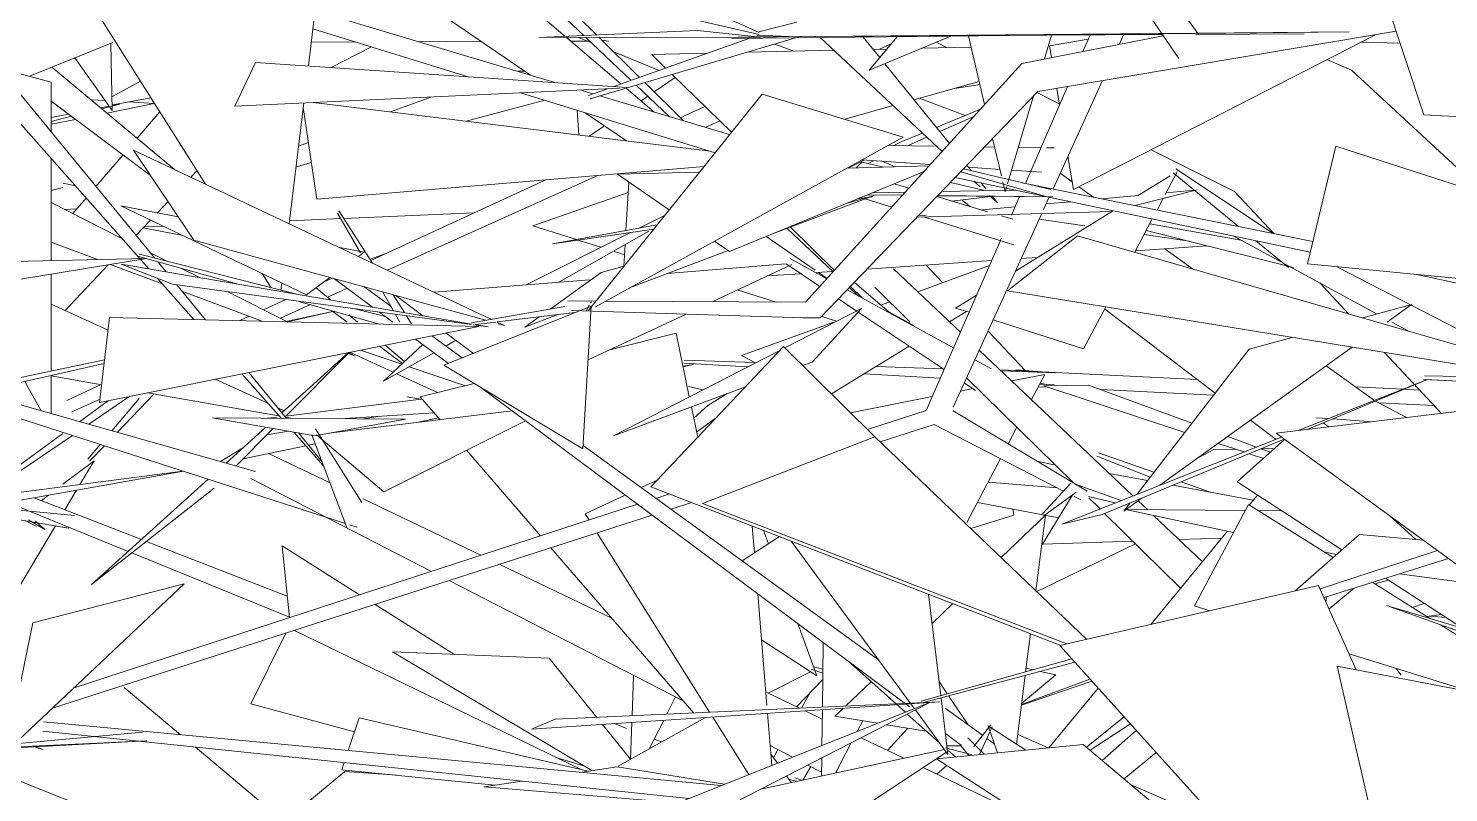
# Model space of a CAD drawing. Header units: millimetres. Extents: x 78096 to 288885, y -20632 to 149556.
# Drawn here: x 249722.7 to 250028.1, y 93067.6 to 93231.8 of the extents above; entities that cross this region are included whole.
import ezdxf

# ---------------------------------------------------------------- set-up
doc = ezdxf.new("R2010")
doc.units = ezdxf.units.MM
doc.layers.add('G-IMPT', color=8, linetype='Continuous', lineweight=9)
doc.layers.add('L-PLNT', color=71, linetype='Continuous', lineweight=9)

# ---------------------------------------------------------------- blocks, each defined once
blk = doc.blocks.new('ZZ-V - Tree Broadleaf 1 - 3dtree rotund SIMPLU-4826059-TOMH A-A')
at = {"layer": 'G-IMPT'}
for p, q in [((24248.06, 93099.14), (24303.74, 93112.07)), ((24303.74, 93112.07), (24311.82, 93093.96)), ((24248.06, 93099.14), (24311.99, 93028.35)), ((24307.69, 93094.76), (24355.11, 93085.62)), ((24307.69, 93094.76), (24331.53, 92991.65)), ((24253.13, 93077.87), (24221.52, 93074.81)), ((24253.13, 93077.87), (24325.72, 93016.8)), ((24328.23, 93005.93), (24221.52, 93074.81))]:
    blk.add_line(p, q, dxfattribs=at)
blk = doc.blocks.new('ZZ-V - Tree Broadleaf 2 - 3dtree rotund SIMPLU-4826084-TOMH A-A')
at = {"layer": 'G-IMPT'}
for p, q in [((24247.15, 93273.28), (24277.98, 93230.42)), ((24243.15, 93269.94), (24273.66, 93225.32)), ((24146.26, 93247.72), (24183.43, 93230.9)), ((24086.46, 93223.73), (24088.8, 93242.84)), ((24133.31, 93242.04), (24183.44, 93230.5)), ((24039.98, 93236.9), (24064.37, 93198.34)), ((24183.33, 93231.08), (24191.52, 93233.17)), ((24170.17, 93231.34), (24136.05, 93229.84)), ((24183.69, 93229.93), (24136.05, 93229.84)), ((24147.06, 93216.66), (24192.47, 93230.12)), ((24170.17, 93231.34), (24183.69, 93229.93)), ((24177.55, 93229.65), (24310.33, 93231.1)), ((24310.33, 93231.1), (24178.91, 93229.96)), ((24182.94, 93230.33), (24189.9, 93230.09)), ((24183.1, 93229.99), (24270.15, 93230.47)), ((24196.52, 93229.85), (24222.78, 93205.36)), ((24205.81, 93229.95), (24209.38, 93225.55)), ((24228.4, 93230.2), (24231.9, 93215.42)), ((24270.33, 93230.19), (24239.93, 93224.29)), ((24320.39, 93231.2), (24243.36, 93218.23)), ((24246.32, 93230.34), (24244.81, 93225.24)), ((24277.36, 93230.51), (24300.65, 93230.63)), ((24152.17, 93219.33), (24181.39, 93229.69)), ((24070.68, 93215.08), (24075.12, 93224.49)), ((24075.12, 93224.49), (24155.05, 93219.14)), ((24239.93, 93224.29), (24193.38, 93172.93)), ((24210.46, 93224.21), (24224.32, 93207.07)), ((24070.68, 93215.08), (24153.4, 93218.97)), ((24184.04, 93217.7), (24146.66, 93171.1)), ((24146.71, 93217.39), (24150.83, 93218.85)), ((24184.04, 93217.7), (24214.42, 93208.45)), ((24243.36, 93218.23), (24196.55, 93169.57)), ((24082.32, 93189.85), (24085.49, 93215.78)), ((24242.45, 93217.28), (24236.83, 93198.37)), ((24214.42, 93208.45), (24148.23, 93171.96)), ((24048.87, 93205.66), (24125.85, 93169.27)), ((24048.87, 93205.66), (24061.82, 93186.31)), ((24233.62, 93208.11), (24235.52, 93200.09)), ((24301.32, 93181.17), (24307.42, 93206.52)), ((24360.63, 93189.33), (24307.42, 93206.52)), ((24228.11, 93202.38), (24229.06, 93201.2)), ((24152.93, 93200.46), (24170.59, 93200.94)), ((24152.93, 93200.46), (24164.06, 93192.79)), ((24177.04, 93183.84), (24218.88, 93201.06)), ((24202.34, 93201.79), (24219.97, 93202.26)), ((24225.6, 93199.77), (24301.93, 93183.7)), ((24226.77, 93200.98), (24245.35, 93195.6)), ((24237.03, 93199.33), (24227.37, 93201.6)), ((24246.17, 93197.18), (24237.11, 93199.31)), ((24271.84, 93200.15), (24264.76, 93195.79)), ((24270.75, 93196.09), (24273.33, 93200.95)), ((24272.46, 93200.73), (24286.48, 93189.23)), ((24273.03, 93201.59), (24293.94, 93187.73)), ((24154.77, 93188.38), (24155.36, 93198.78)), ((24207.68, 93196.45), (24214.82, 93196.58)), ((24222.68, 93196.73), (24238.59, 93197.03)), ((24229.6, 93199), (24230.93, 93197.75)), ((24231.1, 93198.68), (24232.25, 93197.26)), ((24235.82, 93198.8), (24236.33, 93196.67)), ((24236.68, 93197.85), (24236.33, 93196.67)), ((24239.99, 93198.63), (24302.48, 93186)), ((24264.27, 93193.72), (24277.63, 93197.1)), ((24276.96, 93197.04), (24270.96, 93196.48)), ((24046.1, 93193.68), (24086.08, 93174.54)), ((24046.1, 93193.68), (24058.47, 93191.32)), ((24186.3, 93187.65), (24208.14, 93195.87)), ((24208.14, 93195.87), (24202.16, 93194.18)), ((24204.48, 93195.14), (24207.81, 93195.63)), ((24207.81, 93195.63), (24204.75, 93195.25)), ((24206.63, 93196.02), (24214.24, 93195.94)), ((24214.09, 93195.97), (24206.72, 93196.05)), ((24206.72, 93196.05), (24214.26, 93195.96)), ((24221.84, 93195.85), (24246.57, 93195.59)), ((24246.57, 93195.59), (24221.86, 93195.88)), ((24221.86, 93195.87), (24245.78, 93195.59)), ((24238.45, 93193.44), (24231.32, 93192.78)), ((24232.96, 93195.86), (24234.66, 93194.28)), ((24233.49, 93195.73), (24234.66, 93194.28)), ((24250.37, 93194.56), (24245.14, 93194.07)), ((24264.96, 93195.92), (24257.06, 93195.18)), ((24268.99, 93192.77), (24270.31, 93195.25)), ((24092.75, 93192.11), (24097.65, 93183.54)), ((24093.05, 93192.57), (24100.27, 93181.37)), ((24259.11, 93192.42), (24217.42, 93191.26)), ((24219.38, 93191.66), (24217.68, 93191.5)), ((24259.4, 93192.49), (24238.53, 93179.63)), ((24253.49, 93189.37), (24243.66, 93190.82)), ((24264.18, 93183.7), (24267.97, 93190.85)), ((24139, 93185.49), (24161.51, 93189.61)), ((24139, 93185.49), (24160.77, 93188.69)), ((24236.83, 93175.37), (24251.89, 93187.24)), ((24251.89, 93187.24), (24364.97, 93154.69)), ((24275.86, 93186.06), (24266.19, 93187.49)), ((24266.66, 93188.38), (24298.3, 93180.4)), ((24267.41, 93189.78), (24287.04, 93186.28)), ((24285.35, 93187.19), (24316.29, 93170.41)), ((24124.62, 93169.06), (24061.82, 93186.31)), ((24093.25, 93184.69), (24098.46, 93183.69)), ((24154.34, 93180.69), (24154.6, 93185.32)), ((24156.09, 93176.29), (24176.73, 93184.06)), ((24173.82, 93186.07), (24177.04, 93183.84)), ((24264.34, 93184.01), (24279.8, 93185.06)), ((24290.22, 93186.17), (24297.26, 93180.4)), ((23965.93, 93168.39), (24051.65, 93182.34)), ((24051.6, 93182.35), (23971.2, 93180.61)), ((24057.27, 93176.8), (24046.19, 93181.13)), ((24046.19, 93181.13), (24121.55, 93168.27)), ((24050.01, 93182.8), (24071.11, 93176.88)), ((24050.16, 93183.26), (24083.98, 93174.68)), ((24097.25, 93182.79), (24098.46, 93183.69)), ((24206.64, 93180.06), (24233.4, 93181.89)), ((24239.76, 93182.32), (24243.29, 93182.57)), ((24301.32, 93181.17), (24371.16, 93174.4)), ((24076.53, 93179.12), (24078.45, 93176.08)), ((24086.08, 93174.54), (24091.11, 93178.26)), ((24092.07, 93178), (24100.27, 93171.9)), ((24138.45, 93171.49), (24149.45, 93179.31)), ((24154.36, 93180.7), (24149.45, 93179.31)), ((24185.1, 93178.59), (24192.38, 93179.08)), ((24195.76, 93179.31), (24199.23, 93179.55)), ((24217.52, 93175.22), (24232.93, 93180.82)), ((24307.65, 93180.56), (24348.84, 93159.34)), ((24324.75, 93178.9), (24375.52, 93168.21)), ((24057.27, 93176.8), (24121.56, 93168.14)), ((24080.56, 93175.55), (24080.75, 93177.09)), ((24098.49, 93176.23), (24104.21, 93172.09)), ((24102.46, 93175.14), (24104.76, 93171.13)), ((24236.83, 93175.37), (24363.09, 93154.78)), ((24084.45, 93173.13), (24101.79, 93168.27)), ((24104.68, 93174.53), (24107.13, 93170.73)), ((24115.63, 93159.39), (24147.3, 93172.14)), ((24121.53, 93168.51), (24141.63, 93172.05)), ((24148.35, 93173.21), (24142.26, 93173.25)), ((24145.52, 93141.43), (24147.3, 93172.14)), ((24146.89, 93172.38), (24146.31, 93171.17)), ((24147.16, 93172.84), (24147.39, 93173.04)), ((24193.38, 93172.93), (24150.47, 93173.19)), ((24209.59, 93172.35), (24211.46, 93173.03)), ((24230.16, 93174.48), (24225.67, 93171.71)), ((24253.18, 93162.95), (24257.94, 93171.93)), ((24041.58, 93151.43), (24043.72, 93169.66)), ((24123.15, 93167.76), (24043.72, 93169.66)), ((24092, 93171.02), (24081.33, 93168.76)), ((24081.99, 93168.74), (24092.01, 93171.02)), ((24096.45, 93171.52), (24103.02, 93169.85)), ((24101.74, 93170.81), (24104.6, 93168.68)), ((24105.21, 93170.34), (24106.16, 93168.68)), ((24107.59, 93170.02), (24108.67, 93168.33)), ((24122.31, 93168.14), (24126.83, 93168.68)), ((24127.05, 93168.71), (24143.79, 93170.73)), ((24127.1, 93168.68), (24128.67, 93167.94)), ((24132.99, 93167.61), (24140.1, 93170.28)), ((24132.99, 93167.61), (24136.07, 93169.8)), ((24192.86, 93169.57), (24143.03, 93171.18)), ((24179.62, 93161.48), (24199.48, 93168.68)), ((24192.86, 93169.57), (24196.55, 93169.57)), ((24224.34, 93168.76), (24227.97, 93170.97)), ((24228.55, 93170.79), (24225.67, 93171.71)), ((24253.18, 93162.95), (24233.73, 93169.14)), ((24319.49, 93168.68), (24323.02, 93166.77)), ((24041.58, 93151.43), (24123.15, 93167.76)), ((24112.99, 93165.73), (24119.55, 93160.97)), ((24121.91, 93168.09), (24125.1, 93167.66)), ((24122.31, 93168.14), (24125.1, 93167.66)), ((24128.67, 93167.94), (24127.32, 93168.31)), ((24151.3, 93162.73), (24165.54, 93166.27)), ((24165.54, 93166.27), (24168.38, 93152.6)), ((24109.51, 93165.03), (24116.58, 93159.77)), ((24188.65, 93163.42), (24160.14, 93133.28)), ((24188.65, 93163.42), (24208.29, 93144.03)), ((24198.95, 93153.25), (24215.71, 93163.49)), ((23948.15, 93138.42), (24042.56, 93159.81)), ((24042.65, 93160.58), (23962.21, 93143.58)), ((24182.61, 93159.9), (24179.62, 93161.48)), ((24115.63, 93159.39), (24145.52, 93141.43)), ((24244.82, 93157.44), (24237.74, 93156.04)), ((24244.82, 93157.44), (24241.98, 93152.03)), ((24326.49, 93157.1), (24350.91, 93156.77)), ((24110.54, 93152.6), (24122.13, 93155.48)), ((24123.24, 93154.81), (24215.74, 93086.01)), ((24229.34, 93154.38), (24226.73, 93153.87)), ((24244.62, 93155.01), (24254.22, 93155.13)), ((24244.62, 93155.01), (24274.95, 93144.98)), ((24254.22, 93155.13), (24276.46, 93146.93)), ((24294.61, 93144.78), (24386.89, 93155.84)), ((24299.35, 93145.35), (24327.13, 93156.32)), ((24327.17, 93156.32), (24301.27, 93145.58)), ((24391.2, 93153.13), (24326.3, 93156.36)), ((24326.3, 93156.36), (24371.98, 93154.05)), ((24326.62, 93156.34), (24391.2, 93153.13)), ((24110.54, 93152.6), (24114.78, 93147.7)), ((24168.83, 93150.45), (24170.19, 93143.91)), ((24220.63, 93152.66), (24203.07, 93149.19)), ((24303.17, 93148.12), (24305.88, 93147.93)), ((24306.78, 93147.87), (24315.37, 93147.27)), ((24238.86, 93146.09), (24236.98, 93142.53)), ((24294.61, 93144.78), (24340.08, 93111.74)), ((24304.72, 93147.01), (24305.94, 93146.14)), ((24145.56, 93142.13), (24209.08, 93096.09)), ((24171.23, 93129.7), (24208.29, 93144.05)), ((24208.29, 93144.05), (24253.88, 93100.49)), ((24248.5, 93125.28), (24295.77, 93143.94)), ((24296.33, 93143.53), (24257.19, 93127.32)), ((24282.12, 93142.61), (24287.7, 93140.76)), ((24284.18, 93144.09), (24290.36, 93141.81)), ((24296.41, 93143.47), (24286.21, 93134.34)), ((24291.31, 93141.46), (24293.33, 93140.71)), ((24120.49, 93141.12), (24136.41, 93122.73)), ((24235.3, 93139.33), (24228.1, 93125.62)), ((24288.77, 93140.4), (24291.85, 93139.39)), ((24258.72, 93136.16), (24266.94, 93134.63)), ((24158.01, 93133.1), (24161.51, 93134.73)), ((24248.26, 93099.19), (24160.14, 93133.28)), ((24272.4, 93133.62), (24289.68, 93130.41)), ((24308.74, 93119.72), (24286.21, 93134.34)), ((24145.96, 93127.49), (24154.58, 93131.5)), ((24171.23, 93129.7), (24249.57, 93099.49)), ((24250.75, 93131.4), (24244.37, 93120.98)), ((24288.62, 93129.47), (24277.01, 93107.67)), ((24288.62, 93129.47), (24306.85, 93118.06)), ((24290.58, 93131.5), (24288.81, 93129.35)), ((24145.96, 93127.49), (24146.82, 93126.12)), ((24248.5, 93125.28), (24257.19, 93127.32)), ((24318.97, 93127.08), (24324.63, 93121.93)), ((24148.57, 93123.34), (24172.77, 93084.81)), ((24181.93, 93124.85), (24182.4, 93119.08)), ((24284.17, 93123.73), (24267.63, 93103.68)), ((24312.51, 93123.03), (24298.7, 93110.9)), ((24326.26, 93121.78), (24312.51, 93123.03)), ((24138.64, 93120.15), (24169.38, 93084.65)), ((24179.73, 93117.36), (24187.82, 93122.57)), ((24190.33, 93121.6), (24216.81, 93085.58)), ((24244.37, 93120.98), (24263.73, 93121.62)), ((24273.69, 93121.95), (24282.96, 93122.26)), ((24304.06, 93111.34), (24329.28, 93119.59)), ((24304.91, 93109.45), (24331.65, 93117.86)), ((24339.55, 93112.13), (24321.14, 93114.55)), ((24059.75, 93112.44), (24021.57, 93076.4)), ((24059.75, 93112.44), (24027.19, 93104.01)), ((24311.39, 93111.49), (24305.99, 93107.02)), ((24315.36, 93112.74), (24327.83, 93104.93)), ((24334.65, 93102.91), (24318.15, 93113.61)), ((24183.11, 93110.28), (24185.06, 93086.29)), ((24219.82, 93110.19), (24222.48, 93088.41)), ((24280.35, 93106.64), (24277.01, 93107.67)), ((24305.3, 93108.56), (24305.48, 93109.73)), ((24318.34, 93107.75), (24350.15, 93098.31)), ((24318.34, 93107.75), (24389.61, 93082.29)), ((24323.95, 93107.36), (24326.46, 93108.22)), ((24327.04, 93105.43), (24330.1, 93105.86)), ((24021.57, 93076.4), (24027.19, 93104.01)), ((24329.96, 93103.6), (24342.93, 93095.48)), ((24197.19, 93099.81), (24197.01, 93085.9)), ((24202.44, 93095.91), (24214.86, 93084.81)), ((24218.25, 93087.23), (24250.64, 93096.27)), ((24218.45, 93086.87), (24251.29, 93095.56)), ((24336.43, 93089.29), (24310.29, 93097.37)), ((24223.86, 93088.79), (24222.11, 93091.4)), ((24256.32, 93089.99), (24245.73, 93077.16)), ((24134.45, 93081.17), (24222.2, 93087.04)), ((24139.52, 93083.31), (24222.2, 93087.04)), ((24140.27, 93055.14), (24220.09, 93086.88)), ((24145, 93048.5), (24220.09, 93086.88)), ((24222.54, 93087.95), (24224.02, 93075.76)), ((24228.33, 93082.14), (24224.15, 93088.37)), ((24095.03, 93076.59), (24097.38, 93083.61)), ((24097.38, 93083.61), (24146.61, 93072.17)), ((24134.45, 93081.17), (24139.52, 93083.31)), ((24171.86, 93083.67), (24153.08, 93073.22)), ((24173.42, 93083.77), (24181.18, 93071.41)), ((24185.2, 93084.56), (24186.11, 93073.37)), ((24197.01, 93085.35), (24196.91, 93077.67)), ((24215.28, 93084.43), (24222.19, 93078.26)), ((24217.01, 93085.31), (24224.02, 93075.76)), ((24223.45, 93085.68), (24231.47, 93079.87)), ((24261.9, 93083.81), (24253.81, 93077.3)), ((24050.81, 93080.52), (24023.33, 93078.06)), ((24168.3, 93066.29), (24029.34, 93080.74)), ((24029.47, 93082.77), (24175.21, 93069.04)), ((24205.71, 93082.98), (24204.5, 93080.68)), ((24223.48, 93080.26), (24226.94, 93077.68)), ((24233.25, 93082.11), (24229.56, 93077.46)), ((24233.54, 93081.68), (24230.78, 93075.71)), ((24240.79, 93076.68), (24232.63, 93081.9)), ((24232.63, 93081.9), (24234.66, 93076.08)), ((24263.27, 93082.3), (24254.6, 93076.64)), ((24264.53, 93080.9), (24257.19, 93074.46)), ((24022.51, 93077.29), (24051.69, 93078.64)), ((24051.62, 93078.64), (24023.55, 93077.16)), ((24027.28, 93077.51), (24029.4, 93076.83)), ((24029.4, 93076.83), (24027.85, 93077.24)), ((24203.23, 93078.27), (24199.81, 93071.76)), ((24223.51, 93077.14), (24229.24, 93075.69)), ((24223.8, 93077.59), (24226.83, 93077.57)), ((24226.83, 93077.54), (24228.51, 93075.49)), ((24228.31, 93079.33), (24231.78, 93075.8)), ((24232.4, 93079.2), (24233.98, 93078.05)), ((24093.63, 93072.45), (24094.16, 93074.02)), ((24161.37, 93035.23), (24223.73, 93076.25)), ((24183.74, 93068.3), (24223.25, 93076.81)), ((24185.91, 93075.83), (24187.34, 93073.86)), ((24196.88, 93075.02), (24196.83, 93071.12)), ((24224.14, 93076.52), (24225.61, 93075.21)), ((24268.78, 93076.2), (24261.9, 93070.5)), ((24094.33, 93072.11), (24077.4, 93058.09)), ((24093.63, 93072.45), (24126.58, 93069.15)), ((24094.33, 93072.11), (24105.57, 93071.26)), ((24152.89, 93073.12), (24144.82, 93071.9)), ((24152.89, 93073.12), (24175.98, 93069.34)), ((24189.3, 93071.14), (24190.32, 93069.72)), ((24132.43, 93070.04), (24124.17, 93068.79)), ((24124.17, 93068.79), (24165.94, 93065.35)), ((24189.84, 93070.38), (24191.49, 93069.97)), ((24191.07, 93070.74), (24192.59, 93070.21))]:
    blk.add_line(p, q, dxfattribs=at)
blk = doc.blocks.new('ZZ-V - Tree Broadleaf 2 - 3dtree rotund SIMPLU-4826109-TOMH A-A')
at = {"layer": 'G-IMPT'}
for p, q in [((24102.22, 93263.66), (24141.7, 93230.09)), ((23989.06, 93260.79), (24053.44, 93182.43)), ((24090.72, 93251.52), (24134.22, 93221.75)), ((24313.86, 93250.85), (24326.35, 93213.26)), ((23993.68, 93246.08), (24052.19, 93180.11)), ((24134.6, 93240.81), (24145.73, 93230.26)), ((24148.5, 93230.39), (24137.78, 93241.01)), ((24087.91, 93235.57), (24139.49, 93220.18)), ((24087.44, 93231.71), (24120.85, 93221.43)), ((24141.98, 93229.85), (24153.7, 93219.87)), ((24147.39, 93228.69), (24144.55, 93229.85)), ((24146.16, 93229.86), (24155.88, 93220.64)), ((24157.69, 93221.28), (24149.03, 93229.86)), ((24224.63, 93230.16), (24207.1, 93222.8)), ((24207.1, 93222.8), (24213.1, 93230.03)), ((24250.99, 93197.17), (24315.95, 93230.45)), ((24254.59, 93230.38), (24253.04, 93226.83)), ((24261.8, 93230.42), (24260.85, 93228.35)), ((24044.4, 93228.76), (24026.48, 93221.52)), ((24043.95, 93228.57), (24044.27, 93214.16)), ((24096.54, 93228.91), (24087.1, 93228.88)), ((24100.04, 93227.84), (24091.39, 93223.4)), ((24123.64, 93228.99), (24110.08, 93228.95)), ((24146.63, 93229.06), (24142.91, 93229.05)), ((24151.03, 93229.08), (24149.58, 93229.31)), ((24161.9, 93222.78), (24152.18, 93226.74)), ((24180.86, 93226.68), (24199.47, 93227.1)), ((24190.9, 93226.91), (24186.81, 93228.44)), ((24207.96, 93227.3), (24210.88, 93227.36)), ((24211.79, 93228.46), (24209.26, 93227.33)), ((24218.37, 93227.53), (24228.98, 93227.78)), ((24223.88, 93227.66), (24221.5, 93228.85)), ((24254.19, 93229.49), (24245.89, 93228.07)), ((24246.31, 93225.53), (24245.89, 93228.07)), ((24321.24, 93228.62), (24312.82, 93228.85)), ((24044.27, 93214.16), (24036.23, 93225.46)), ((24160.3, 93226.21), (24172.35, 93226.48)), ((24160.3, 93226.21), (24163.3, 93223.28)), ((24310.8, 93222.82), (24305.53, 93225.11)), ((24019.87, 93223.29), (24031.13, 93220.28)), ((24031.3, 93223.47), (24057.61, 93201.53)), ((24131.41, 93222.59), (24132.93, 93222.64)), ((24160.85, 93218.15), (24165.38, 93221.25)), ((24164.72, 93221.89), (24177.44, 93209.47)), ((24339.77, 93196.07), (24310.8, 93222.82)), ((24031.13, 93209.58), (24031.13, 93220.28)), ((24044.21, 93217.08), (24050.35, 93220.5)), ((24132.09, 93217.97), (24173.93, 93205.09)), ((24144.87, 93218.57), (24147.67, 93217.74)), ((24154.79, 93218.95), (24160.84, 93213.81)), ((24156.98, 93219.6), (24164.13, 93212.83)), ((24167.13, 93211.93), (24158.83, 93220.15)), ((24216.71, 93216.48), (24230.71, 93220.43)), ((24225.06, 93218.83), (24230.88, 93219.74)), ((24249.75, 93219.31), (24240.66, 93198.5)), ((24247.95, 93215.62), (24243.15, 93218.01)), ((24257.29, 93220.58), (24246.62, 93197.29)), ((24248, 93215.3), (24247.4, 93218.91)), ((24031.13, 93216.17), (24052.52, 93200.21)), ((24039.68, 93216.49), (24042.75, 93216.3)), ((24041.78, 93214.73), (24043.61, 93215.09)), ((24042, 93214.55), (24045.95, 93215.55)), ((24053.33, 93215.67), (24043.12, 93213.62)), ((24044.25, 93215.22), (24045.95, 93215.55)), ((24044.37, 93215.41), (24052.66, 93216.85)), ((24047.77, 93216), (24053.33, 93215.67)), ((24088.3, 93195.09), (24085.37, 93214.78)), ((24087.6, 93215.88), (24172.9, 93205.41)), ((24112.78, 93217.06), (24104.13, 93213.85)), ((24120.43, 93211.85), (24137.32, 93216.36)), ((24149.18, 93217.29), (24177.04, 93208.97)), ((24158.01, 93216.22), (24159.49, 93217.23)), ((24171.75, 93215.02), (24166.46, 93212.59)), ((24201.85, 93212.28), (24212.22, 93215.21)), ((24227.72, 93213.09), (24217.85, 93216.8)), ((24031.13, 93212.64), (24034.87, 93213.38)), ((24031.13, 93211.8), (24035.5, 93212.91)), ((24036.37, 93212.26), (24031.13, 93211.2)), ((24054.53, 93213.9), (24049.64, 93208.18)), ((24144.65, 93208.88), (24144.3, 93214.21)), ((24146.01, 93213.69), (24154.87, 93207.62)), ((24174.93, 93211.92), (24171.83, 93210.53)), ((24231.01, 93214.44), (24221.51, 93210.54)), ((24222.26, 93209.62), (24229.56, 93212.84)), ((24326.35, 93213.26), (24344.47, 93212.23)), ((24146.85, 93208.61), (24150.14, 93210.85)), ((24218.53, 93209.32), (24214.11, 93207.5)), ((24215.29, 93206.55), (24219.51, 93208.41)), ((24086.48, 93207.29), (24084.35, 93206.5)), ((24211.07, 93206.61), (24221.6, 93206.46)), ((24212.26, 93206.59), (24214.11, 93207.5)), ((24231.9, 93206.32), (24234.05, 93206.29)), ((24239.16, 93206.22), (24244, 93206.15)), ((24245.19, 93206.14), (24246.84, 93206.11)), ((24285.62, 93196.77), (24267.71, 93205.73)), ((24031.14, 93181.91), (24031.13, 93203.85)), ((24046.61, 93204.62), (24040.79, 93197.82)), ((24083.81, 93202.07), (24087.13, 93202.96)), ((24202.53, 93201.8), (24206, 93203.5)), ((24204.31, 93201.84), (24205.53, 93203.09)), ((24205.51, 93203.54), (24220.21, 93202.53)), ((24205.53, 93203.09), (24210.25, 93202)), ((24206.79, 93202.8), (24208.07, 93203.36)), ((24212.68, 93202.07), (24209.79, 93203.24)), ((24250.99, 93197.17), (24249.82, 93204.27)), ((24062.55, 93201.23), (24061.22, 93199.83)), ((24088.3, 93195.09), (24171.57, 93202.15)), ((24137.51, 93199.26), (24099.9, 93181.95)), ((24148.88, 93200.23), (24103.48, 93179.85)), ((24228.45, 93201.97), (24235.18, 93201.5)), ((24237.71, 93201.33), (24244.12, 93200.89)), ((24250.71, 93198.86), (24248.18, 93200.69)), ((24031.14, 93196.99), (24033.69, 93197.62)), ((24033.73, 93198.54), (24036.36, 93197.96)), ((24134.74, 93189.35), (24155.24, 93196.53)), ((24212.44, 93198.41), (24215.62, 93197.46)), ((24224.58, 93198.7), (24231.67, 93197.07)), ((24255.31, 93195.53), (24252.2, 93197.79)), ((24294.08, 93187.7), (24285.62, 93196.77)), ((24031.14, 93194.36), (24046.36, 93186.68)), ((24038.68, 93195.34), (24035.82, 93192)), ((24056.28, 93194.59), (24053.99, 93192.17)), ((24206.24, 93195.15), (24211.93, 93193.4)), ((24221.65, 93195.66), (24232.55, 93192.41)), ((24224.88, 93194.7), (24233.14, 93195.7)), ((24228.82, 93193.52), (24226.95, 93194.95)), ((24239.42, 93195.66), (24237.66, 93191.64)), ((24245.81, 93195.52), (24244.59, 93192.87)), ((24034, 93192.91), (24036.58, 93193.06)), ((24052.51, 93190.61), (24049.41, 93187.33)), ((24082.39, 93190.46), (24093.43, 93190.93)), ((24094.09, 93190.96), (24122.05, 93192.15)), ((24163.19, 93191.7), (24157.6, 93188.9)), ((24218.74, 93191.3), (24238.22, 93185.3)), ((24244.2, 93192.01), (24225.12, 93150.37)), ((24235.52, 93191.52), (24237.98, 93190.79)), ((24059.44, 93187.29), (24050.92, 93188.93)), ((24051.12, 93189.13), (24055.23, 93189.31)), ((24155.72, 93187.95), (24133.34, 93176.69)), ((24134.74, 93189.35), (24144.1, 93186.42)), ((24140.31, 93177.25), (24159.72, 93188.21)), ((24184.89, 93187.07), (24195.45, 93179.85)), ((24189.44, 93188.83), (24199.31, 93179.47)), ((24199.59, 93179.77), (24190.16, 93189.11)), ((24041.14, 93182.13), (24031.14, 93185.87)), ((24144.49, 93186.29), (24149.39, 93184.76)), ((24235.52, 93186.73), (24219.34, 93149.7)), ((24276.62, 93180.12), (24270.65, 93184.44)), ((24043.43, 93181), (24034.14, 93171.18)), ((24055.01, 93176.93), (24043.93, 93181.08)), ((24052.48, 93183.6), (24056.19, 93181.73)), ((24054.07, 93181.66), (24055.86, 93179.48)), ((24099.73, 93182.21), (24102.9, 93183.33)), ((24152.11, 93183.91), (24154.48, 93183.17)), ((24189.06, 93181.19), (24163.66, 93179.14)), ((24173.31, 93173.05), (24190.42, 93181.08)), ((24189.21, 93181.2), (24196.48, 93176.34)), ((24190.06, 93182.33), (24197.98, 93178)), ((24222.85, 93177.16), (24219.31, 93180.92)), ((24031.14, 93158.15), (24031.14, 93179)), ((24053.99, 93178.08), (24061.85, 93169.23)), ((24059.16, 93180.23), (24063.1, 93178.25)), ((24091.6, 93178.13), (24089.84, 93177.32)), ((24196.19, 93179.34), (24198.05, 93178.07)), ((24212.32, 93180.16), (24226.69, 93166.53)), ((24058.17, 93176.68), (24064.34, 93169.17)), ((24076.54, 93168.87), (24059.26, 93175.34)), ((24069.15, 93175.2), (24081.95, 93168.75)), ((24088.15, 93176.07), (24091.33, 93173.43)), ((24094.81, 93175.96), (24090.57, 93174.06)), ((24146.91, 93177.79), (24113.54, 93175.09)), ((24178.7, 93175.58), (24187.06, 93172.97)), ((24202.36, 93175.6), (24225.2, 93163.12)), ((24202.85, 93176.12), (24204.79, 93174.27)), ((24205.55, 93173.86), (24203.06, 93176.33)), ((24203.89, 93177.19), (24211.86, 93170.41)), ((24208.28, 93176.16), (24215.88, 93168.68)), ((24310.15, 93170.47), (24303.96, 93177.1)), ((24043.4, 93166.94), (24031.14, 93172.55)), ((24081.59, 93173.52), (24076.83, 93171.33)), ((24086.95, 93172.43), (24080.44, 93169.51)), ((24111.07, 93170.06), (24105.27, 93174.37)), ((24200.49, 93173.66), (24204.5, 93170.98)), ((24313.25, 93169.58), (24323.69, 93172.45)), ((24323.69, 93172.45), (24318.44, 93168.68)), ((24073.76, 93169.92), (24071.74, 93168.99)), ((24091.44, 93171.17), (24094.78, 93168.68)), ((24095.18, 93170.22), (24097.02, 93168.68)), ((24146.62, 93160.54), (24167.7, 93170.42)), ((24205.44, 93171.62), (24188.93, 93163.15)), ((24194.78, 93160.1), (24205.44, 93171.62)), ((24196.87, 93169.9), (24200.07, 93168.89)), ((24204.71, 93170.84), (24223.18, 93158.49)), ((24211.42, 93170.79), (24216.73, 93167.85)), ((24281.48, 93153.43), (24257.72, 93171.52)), ((24121.97, 93161.94), (24116.06, 93166.34)), ((24240.61, 93158.28), (24232.63, 93166.76)), ((24101.76, 93163.48), (24106.71, 93159.78)), ((24102.59, 93155.98), (24111.1, 93163.85)), ((24102.97, 93163.72), (24107.17, 93160.21)), ((24116, 93163.54), (24118.18, 93164.77)), ((24187.87, 93162.61), (24152.06, 93144.22)), ((24230.76, 93162.67), (24263.81, 93131.32)), ((24288.77, 93162.85), (24264.64, 93131.65)), ((24310.93, 93163.29), (24269.57, 93133.6)), ((24288.77, 93162.85), (24298.02, 93165.39)), ((24095.11, 93162.15), (24080.76, 93149.18)), ((24081.45, 93148.34), (24095.24, 93162.17)), ((24096.56, 93161.38), (24094.94, 93161.99)), ((24095.12, 93162.11), (24096.56, 93161.38)), ((24095.38, 93162.2), (24104.69, 93157.92)), ((24097.91, 93162.55), (24106.54, 93159.63)), ((24102.59, 93155.98), (24113.45, 93162.1)), ((24167.01, 93159.19), (24169.28, 93159.56)), ((24169.28, 93159.56), (24167.03, 93159.09)), ((24167.24, 93159.84), (24180.92, 93159.04)), ((24182.45, 93159.99), (24167.31, 93160.49)), ((24194.78, 93160.1), (24192.77, 93159.35)), ((24229.81, 93160.6), (24233.37, 93158.66)), ((24330.14, 93149.04), (24317.91, 93162.15)), ((24031.14, 93148.99), (24031.14, 93157.23)), ((24031.14, 93157.16), (24042.02, 93155.23)), ((24072.19, 93157.56), (24080.68, 93147.99)), ((24073.64, 93157.85), (24081.74, 93147.98)), ((24105.43, 93157.58), (24114.25, 93153.52)), ((24108.13, 93159.1), (24120.24, 93155.01)), ((24206.01, 93157.56), (24222.36, 93156.61)), ((24222.99, 93158.62), (24208.54, 93159.11)), ((24228.04, 93156.73), (24251.05, 93134.1)), ((24277.62, 93156.37), (24235.52, 93158.39)), ((24247.1, 93157.81), (24235.52, 93158.2)), ((24238.59, 93158.42), (24247.1, 93157.81)), ((24315.74, 93151.82), (24305.39, 93159.31)), ((24015, 93153.57), (24075.06, 93136.56)), ((24025.49, 93155.94), (24029.03, 93149.59)), ((24041.91, 93155.26), (24034.49, 93151.84)), ((24051.89, 93153.49), (24080.03, 93148.52)), ((24077.87, 93151.16), (24066.42, 93156.4)), ((24180.47, 93154.78), (24152.06, 93144.22)), ((24168.2, 93154.82), (24171.38, 93154.14)), ((24227.52, 93155.59), (24229.94, 93153.98)), ((24245.56, 93154.7), (24243.43, 93154.8)), ((24243.72, 93155.35), (24246.89, 93155.17)), ((24243.84, 93155.58), (24245.59, 93155.17)), ((24281.15, 93153), (24256.84, 93154.16)), ((24321.88, 93154.25), (24311.72, 93154.73)), ((24325.44, 93154.08), (24322.14, 93154.23)), ((24010.31, 93152.51), (24094.43, 93125.4)), ((24041.66, 93152.1), (24035.59, 93149.38)), ((24037.22, 93147.27), (24043.46, 93151.8)), ((24039.23, 93146.71), (24048.1, 93152.73)), ((24044.19, 93145.3), (24050.11, 93152.26)), ((24045.37, 93144.97), (24053.32, 93153.24)), ((24081.6, 93148.48), (24110.7, 93152.08)), ((24107.64, 93152.65), (24111.05, 93152.01)), ((24169.34, 93148), (24172.38, 93150.72)), ((24176.53, 93153.31), (24172.38, 93150.72)), ((24322.6, 93148.14), (24316, 93151.69)), ((24328.55, 93150.74), (24316.71, 93151.3)), ((24107.34, 93147.84), (24065.86, 93148.07)), ((24087.83, 93144.23), (24065.86, 93148.07)), ((24077.7, 93148), (24079.73, 93148.25)), ((24081.24, 93149.62), (24079.89, 93150.24)), ((24081.51, 93148.26), (24083.15, 93147.97)), ((24107.34, 93147.84), (24087.83, 93144.23)), ((24130.28, 93149.58), (24090.9, 93144.8)), ((24093.23, 93147.92), (24113.51, 93149.18)), ((24098.41, 93147.89), (24101.82, 93148.45)), ((24102.73, 93132.23), (24133.15, 93147.45)), ((24114.46, 93148.07), (24109.8, 93147.09)), ((24169.96, 93145.03), (24174.22, 93148.17)), ((24219.34, 93149.7), (24206.71, 93145.59)), ((24253.96, 93132.36), (24225.15, 93149.62)), ((24294.57, 93143.47), (24289.11, 93147.62)), ((24018.82, 93133.93), (24033.69, 93144.72)), ((24019.51, 93133.31), (24035.72, 93144.32)), ((24077.31, 93146.07), (24068.76, 93138.34)), ((24070.89, 93137.74), (24078.91, 93145.79)), ((24077.59, 93144.46), (24082.2, 93145.22)), ((24083.31, 93145.02), (24089.73, 93137.79)), ((24084.32, 93144.85), (24089.4, 93138.66)), ((24087.2, 93144.46), (24094.76, 93124.54)), ((24087.97, 93145.76), (24097.98, 93129.88)), ((24102.73, 93132.23), (24088.24, 93144.48)), ((24221.08, 93146.65), (24209.47, 93142.92)), ((24248.88, 93132.36), (24221.05, 93146.64)), ((24039.01, 93139.23), (24041.71, 93142.39)), ((24039.41, 93138.77), (24042.61, 93142.1)), ((24072.52, 93141.74), (24067.54, 93138.69)), ((24085.91, 93142.09), (24077.96, 93140.42)), ((24087.94, 93142.51), (24086.48, 93142.21)), ((24281.17, 93141.3), (24277.94, 93139.6)), ((24285.85, 93141.37), (24281.17, 93141.3)), ((24294.19, 93141.49), (24291.34, 93141.45)), ((24033.69, 93133.81), (24040.38, 93138.88)), ((24040.38, 93138.88), (24037.35, 93133.78)), ((24077.63, 93140.35), (24072.41, 93139.26)), ((24077.74, 93140.52), (24091.13, 93134.11)), ((24243.2, 93138.8), (24247.12, 93137.96)), ((24256, 93139.84), (24267.52, 93135.37)), ((24256.39, 93140.6), (24268.31, 93136.4)), ((24059.48, 93136.67), (23924.19, 93119.05)), ((23930.21, 93113.55), (24059.6, 93136.63)), ((24036.6, 93132.52), (24034.1, 93128.34)), ((24064.95, 93134.9), (24039.86, 93112.25)), ((24066.18, 93133.01), (24039.86, 93112.25)), ((24074.06, 93135.07), (24112.92, 93115.09)), ((24232.64, 93134.25), (24247.57, 93133.03)), ((24244.34, 93127.49), (24250.46, 93134.05)), ((24244.62, 93127.03), (24251.61, 93132.16)), ((24261.25, 93130.31), (24251.59, 93133.77)), ((24274.16, 93134.35), (24280.49, 93132.12)), ((24047.74, 93119.36), (24021.9, 93129.9)), ((24027.51, 93130.9), (24050.58, 93121.93)), ((24029.07, 93130.3), (24030.59, 93131.45)), ((24157.26, 93129.51), (24036.28, 93090.17)), ((24098.23, 93130.7), (24123.56, 93118.55)), ((24164.12, 93131.74), (24161.2, 93130.79)), ((24168.92, 93129.89), (24164.44, 93128.44)), ((24230.34, 93129.88), (24247.83, 93126.64)), ((24252.57, 93130.46), (24251.13, 93131.2)), ((24259.97, 93129.81), (24254.21, 93131.22)), ((24254.28, 93130.92), (24256.72, 93128.52)), ((24265.78, 93130.88), (24261.87, 93128.07)), ((24263.22, 93129.81), (24261.87, 93128.07)), ((24264.93, 93130.26), (24266.92, 93128.38)), ((24012.52, 93128.23), (24034.88, 93124.4)), ((24016.58, 93128.95), (24036.19, 93127.1)), ((24025.54, 93126), (24027.98, 93124.71)), ((24027.98, 93124.71), (24025.7, 93125.97)), ((24026.27, 93126.15), (24029.8, 93124.1)), ((24160.43, 93127.15), (24031.41, 93085.69)), ((24228.93, 93124.32), (24238.15, 93127.17)), ((24235.52, 93118.14), (24245.01, 93127.2)), ((24237.97, 93128.47), (24238.15, 93127.17)), ((24242.94, 93110.94), (24245.01, 93127.2)), ((24257.72, 93127.54), (24274.05, 93111.47)), ((24285.42, 93123.46), (24262.18, 93128.42)), ((24262.18, 93128.42), (24287.95, 93128.2)), ((24268.24, 93127.13), (24278.75, 93117.16)), ((24290.69, 93128.17), (24295.78, 93128.13)), ((24032.05, 93124.89), (24015.05, 93096.37)), ((24027.78, 93125.91), (24029.8, 93124.1)), ((24033.69, 93124.62), (24034.98, 93124.4)), ((24095.33, 93125.11), (24096.97, 93124.59)), ((24184.36, 93123.91), (24185.42, 93121.03)), ((24051.62, 93121.53), (24081.93, 93109.74)), ((24082.39, 93105.17), (24080.84, 93120.56)), ((24080.84, 93120.56), (24097.49, 93110.08)), ((24264.32, 93121.04), (24243.12, 93110.77)), ((24082.38, 93105.24), (24048.49, 93119.06)), ((24307.61, 93118.72), (24304.85, 93119.31)), ((24127.61, 93116.61), (24151.72, 93105.05)), ((24116.76, 93113.12), (24167.18, 93087.2)), ((24315.85, 93112.43), (24318.74, 93113.23)), ((24100.8, 93107.99), (24117.86, 93097.25)), ((24220.59, 93103.89), (24225.07, 93108.16)), ((24331.16, 93105.17), (24327.58, 93105.5)), ((24074.07, 93086.66), (24081.59, 93101.82)), ((24145.14, 93072.51), (24083.48, 93102.42)), ((24191.71, 93103.88), (24195.85, 93092.62)), ((24240.72, 93093.5), (24241.77, 93101.7)), ((24183.92, 93100.35), (24195.85, 93092.62)), ((24138.26, 93096.42), (24104.57, 93097.79)), ((24147.46, 93072.3), (24104.57, 93097.79)), ((24138.26, 93096.42), (24148.49, 93083.71)), ((24156.4, 93092.74), (24156.1, 93084.06)), ((24185.37, 93088.91), (24194.48, 93093.5)), ((24194.63, 93094.11), (24197.1, 93093.24)), ((24195.12, 93094.61), (24197.11, 93094.06)), ((24238.75, 93077.98), (24240.63, 93092.74)), ((24247.22, 93092.83), (24239.86, 93086.72)), ((24242.27, 93093.93), (24240.82, 93094.26)), ((24247.22, 93092.83), (24243.82, 93093.59)), ((24320.41, 93094.24), (24321.52, 93092.78)), ((24046.82, 93090.17), (24058.94, 93080)), ((24197.09, 93091.88), (24191.47, 93085.99)), ((24201.98, 93086.12), (24207.49, 93091.39)), ((24239.81, 93086.36), (24254.94, 93091.52)), ((24239.83, 93086.51), (24254.54, 93091.96)), ((24074.07, 93086.66), (24096.37, 93080.6)), ((24165.43, 93088.1), (24163.55, 93084.39)), ((24185.06, 93089.06), (24192.11, 93085.68)), ((24194.37, 93089.03), (24192.49, 93085.7)), ((24193.31, 93085.1), (24196.98, 93083.34)), ((24199.71, 93083.96), (24201.48, 93085.65)), ((24199.71, 93083.96), (24208.96, 93082.46)), ((24149.72, 93082.19), (24155.75, 93074.7)), ((24152.33, 93082.37), (24154.91, 93081.36)), ((24156.05, 93082.61), (24155.77, 93074.71)), ((24162.88, 93083.07), (24159.76, 93076.94)), ((24210.83, 93082.15), (24219.39, 93080.76)), ((24215.42, 93081.41), (24211.01, 93076.62)), ((24062.09, 93077.35), (24081.23, 93061.27)), ((24160.84, 93079.06), (24162.45, 93078.43)), ((24185.77, 93077.64), (24190.6, 93075.16)), ((24205.33, 93079.34), (24214.52, 93074.93)), ((24239.01, 93080.02), (24245.55, 93077.14)), ((24139.79, 93075.11), (24145.87, 93073.24)), ((24187.46, 93076.78), (24186.48, 93075.05)), ((24019.39, 93071.98), (24085.36, 93045.83)), ((24194.53, 93073.14), (24192.81, 93070.25)), ((24193.87, 93073.48), (24196.84, 93071.95)), ((24218.69, 93072.93), (24235.52, 93064.86)), ((24223.77, 93073.36), (24221.59, 93071.54)), ((24263.31, 93069.31), (24274.72, 93064.28))]:
    blk.add_line(p, q, dxfattribs=at)

msp = doc.modelspace()

# ---------------------------------------------------------------- block references
at = {"layer": 'L-PLNT'}
for name in ['ZZ-V - Tree Broadleaf 1 - 3dtree rotund SIMPLU-4826059-TOMH A-A', 'ZZ-V - Tree Broadleaf 2 - 3dtree rotund SIMPLU-4826109-TOMH A-A', 'ZZ-V - Tree Broadleaf 2 - 3dtree rotund SIMPLU-4826084-TOMH A-A']:
    msp.add_blockref(name, (225696.455, 0), dxfattribs=at)

doc.saveas('drawing.dxf')
